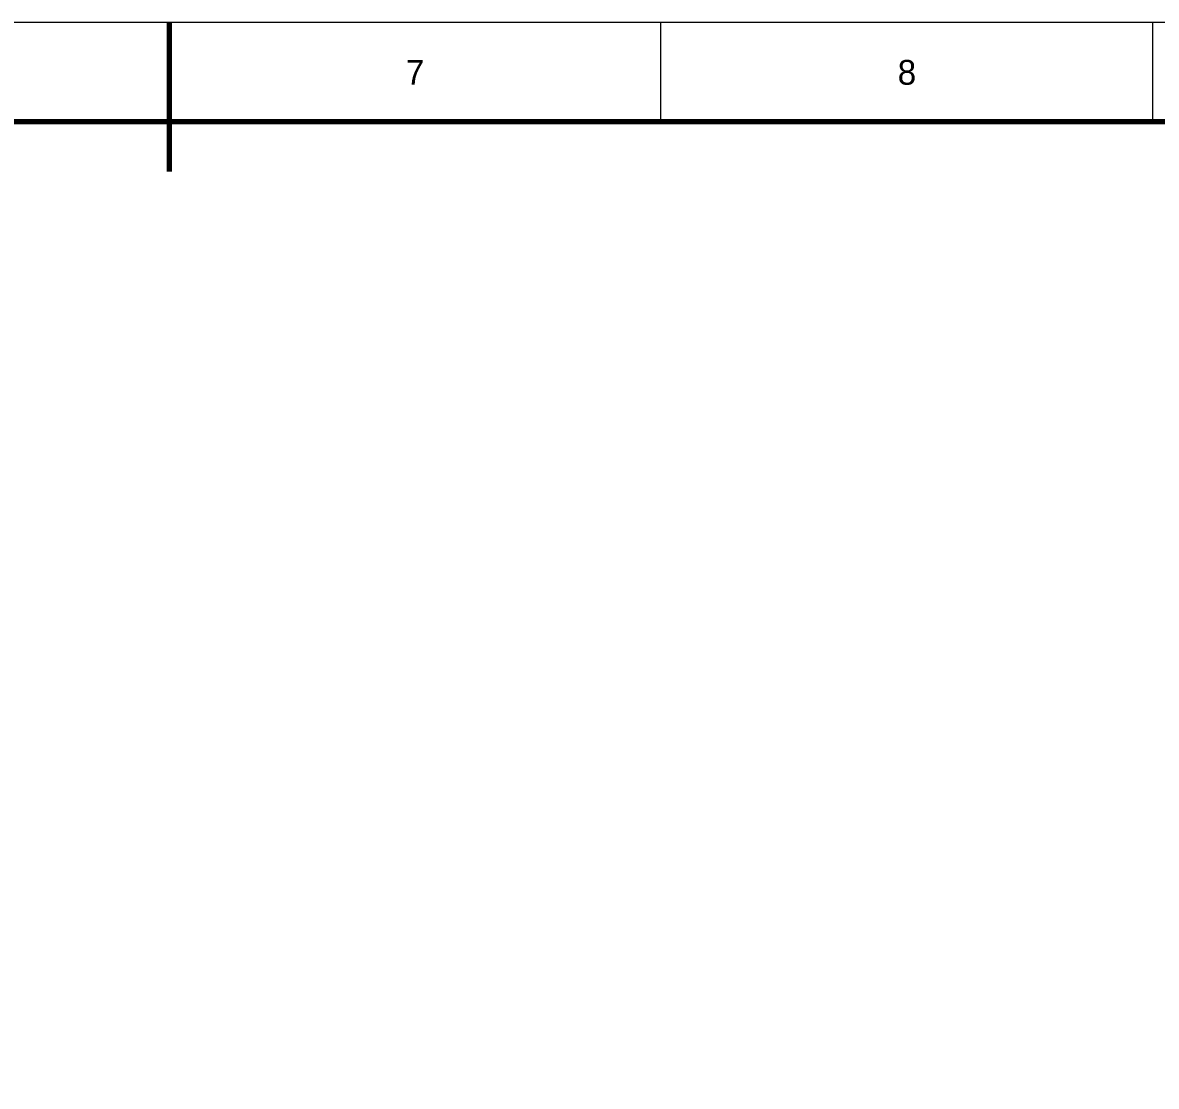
# Model space of a CAD drawing. Header units: millimetres. Extents: x 0 to 594, y 0 to 420.
# Drawn here: x 282.3 to 396.3, y 312.9 to 420 of the extents above; entities that cross this region are included whole.
import ezdxf
from ezdxf.enums import TextEntityAlignment as Align

# ---------------------------------------------------------------- set-up
doc = ezdxf.new("R2010")
doc.units = ezdxf.units.MM
for name, color, linetype, lineweight in [('FINA', 7, 'CONTINUOUS', 18), ('NORMA', 7, 'CONTINUOUS', 70), ('TEXTO', 7, 'CONTINUOUS', 25)]:
    doc.layers.add(name, color=color, linetype=linetype, lineweight=lineweight)

msp = doc.modelspace()

# ---------------------------------------------------------------- linework, layer by layer
at = {"layer": 'FINA'}
for p, q in [((297, 410), (297, 420)), ((346.5, 410), (346.5, 420)), ((396, 410), (396, 420))]:
    msp.add_line(p, q, dxfattribs=at)
msp.add_lwpolyline([(0, 0), (594, 0), (594, 420), (0, 420)], close=True, dxfattribs=at)
at = {"layer": 'NORMA'}
msp.add_line((297, 420), (297, 405), dxfattribs=at)
msp.add_lwpolyline([(20, 10), (584, 10), (584, 410), (20, 410)], close=True, dxfattribs=at)

# ---------------------------------------------------------------- texts
at = {"layer": 'TEXTO'}
for s, p in [('7', (321.75, 415)), ('8', (371.25, 415))]:
    msp.add_text(s, height=2.5, dxfattribs=at).set_placement(p, align=Align.MIDDLE_CENTER)

doc.saveas('drawing.dxf')
